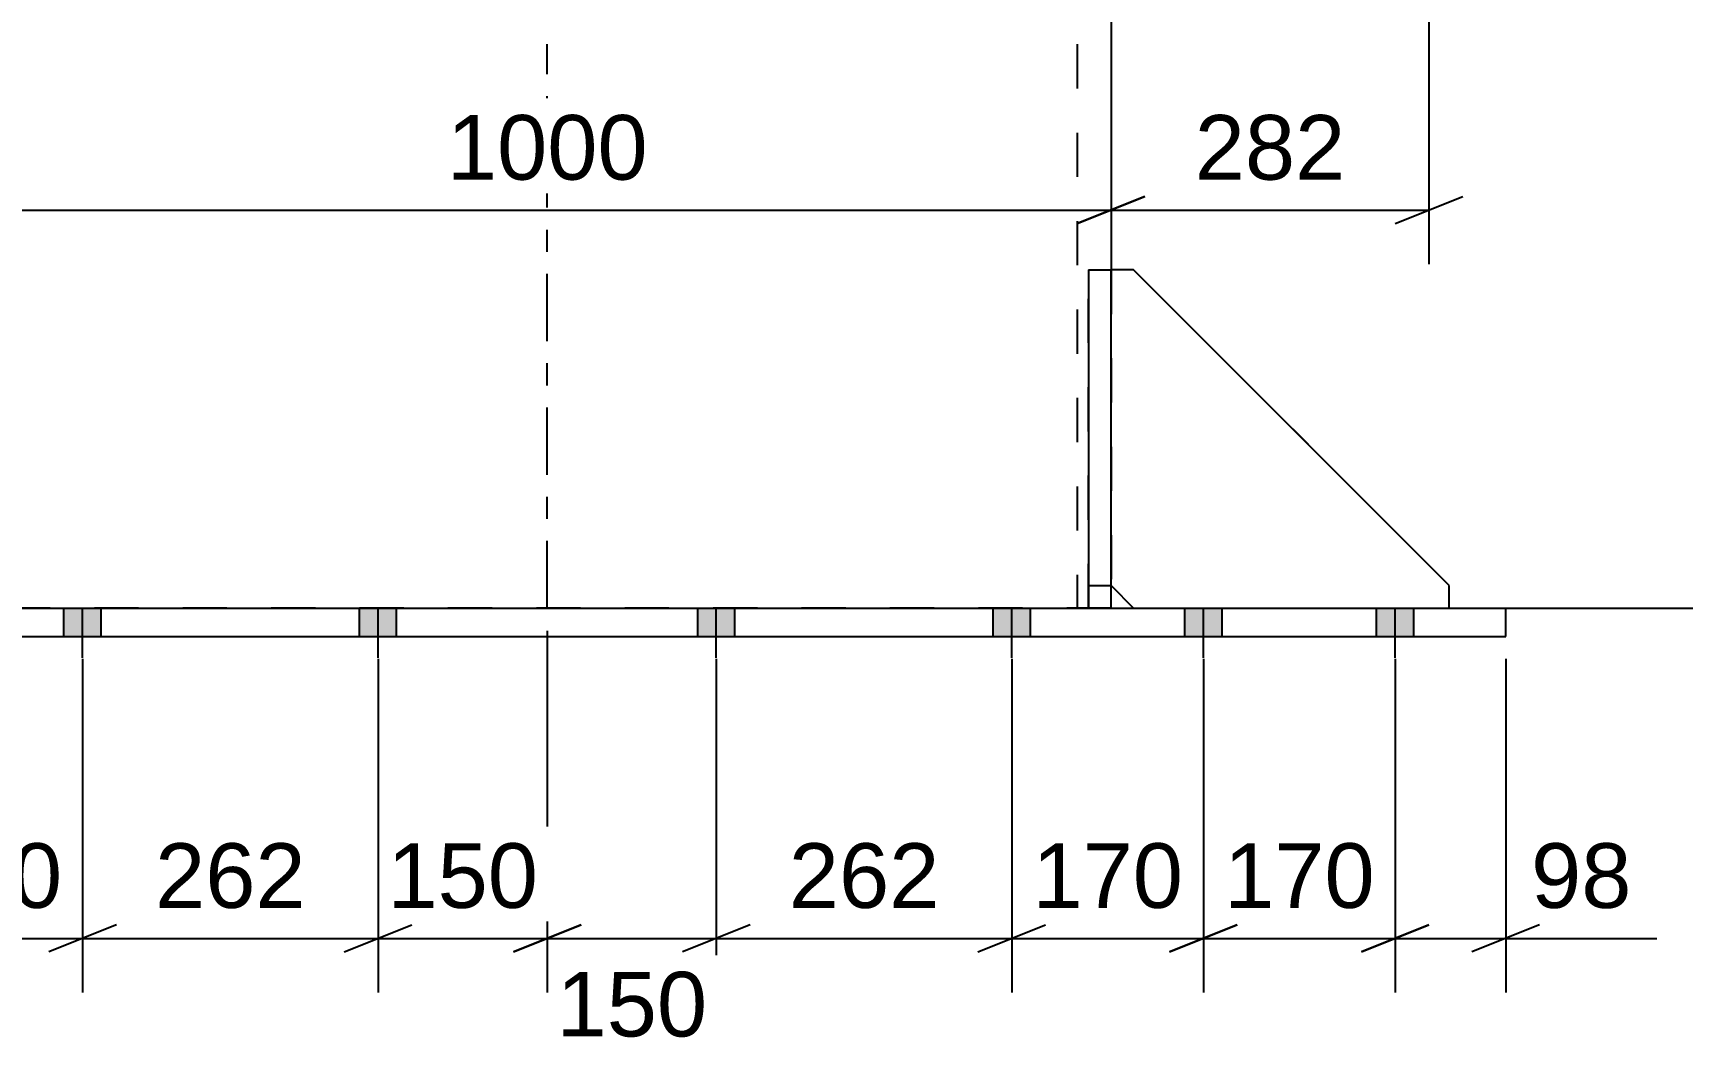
# Model space of a CAD drawing. Header units: millimetres. Extents: x -178 to 663, y -245 to 349.
# Drawn here: x 243.1 to 316.2, y -19.8 to 25.3 of the extents above; entities that cross this region are included whole.
import ezdxf

# ---------------------------------------------------------------- set-up
doc = ezdxf.new("R2010")
doc.units = ezdxf.units.MM
doc.linetypes.add('DXK_LINE_DOT2', pattern=[3.9198, 1.9599, -1.9599])
doc.linetypes.add('DXK_LINE_DOT3', pattern=[5.9187, 2.979, -0.9799, 0.9799, -0.9799])
doc.styles.add('Arial', font='ARIAL.TTF', dxfattribs={"height": 0.2})

# ---------------------------------------------------------------- blocks, each defined once
blk = doc.blocks.new('Part-339278997-16833 - 16823')
at = {"color": 2, "linetype": 'Continuous'}
for p, q in [((223.36, -0.248), (308.36, -0.248)), ((308.36, -1.498), (308.36, -0.248)), ((223.36, -1.498), (308.36, -1.498))]:
    blk.add_line(p, q, dxfattribs=at)
blk = doc.blocks.new('Part-339278997-16874 - 16823')
at = {"color": 7, "linetype": 'DXK_LINE_DOT2'}
for p, q in [((291.86, 14.752), (290.86, 14.752)), ((290.86, 14.752), (290.86, 0.752)), ((305.86, 0.752), (291.86, 14.752)), ((290.86, 0.752), (291.86, -0.248)), ((305.86, -0.248), (305.86, 0.752)), ((291.86, -0.248), (305.86, -0.248))]:
    blk.add_line(p, q, dxfattribs=at)
blk = doc.blocks.new('Part-339278997-16875 - 16823')
at = {"color": 7, "linetype": 'DXK_LINE_DOT2'}
for p, q in [((289.86, -0.248), (289.86, 14.752)), ((289.86, 14.752), (290.86, 14.752)), ((290.86, 14.752), (290.86, -0.248)), ((289.86, 0.752), (290.86, 0.752)), ((289.86, 0.752), (290.86, 0.752)), ((290.86, -0.248), (289.86, -0.248)), ((289.86, -0.248), (290.86, -0.248))]:
    blk.add_line(p, q, dxfattribs=at)
blk = doc.blocks.new('Part-339278997-16878 - 16823')
at = {"color": 2, "linetype": 'Continuous'}
for p, q in [((291.86, 14.752), (290.86, 14.752)), ((305.86, 0.752), (291.86, 14.752)), ((290.86, 0.752), (291.86, -0.248)), ((305.86, -0.248), (305.86, 0.752))]:
    blk.add_line(p, q, dxfattribs=at)
at = {"color": 7, "linetype": 'DXK_LINE_DOT2'}
for p, q in [((290.86, 14.752), (290.86, 0.752)), ((291.86, -0.248), (305.86, -0.248))]:
    blk.add_line(p, q, dxfattribs=at)
blk = doc.blocks.new('Part-339278997-16879 - 16823')
at = {"color": 2, "linetype": 'Continuous'}
for p, q in [((289.86, 14.752), (289.86, -0.248)), ((289.86, 14.752), (290.86, 14.752)), ((290.86, -0.248), (290.86, 14.752)), ((289.86, 0.752), (290.86, 0.752))]:
    blk.add_line(p, q, dxfattribs=at)
at = {"color": 7, "linetype": 'DXK_LINE_DOT2'}
for p, q in [((289.86, 0.752), (290.86, 0.752)), ((289.86, -0.248), (290.86, -0.248)), ((289.86, -0.248), (290.86, -0.248))]:
    blk.add_line(p, q, dxfattribs=at)
blk = doc.blocks.new('Part-339278997-16903 - 16823')
at = {"color": 7, "linetype": 'DXK_LINE_DOT3'}
blk.add_line((265.86, -0.248), (265.86, 24.752), dxfattribs=at)
at = {"color": 7, "linetype": 'DXK_LINE_DOT2'}
for p, q in [((289.36, 24.752), (289.36, -0.248)), ((290.86, 14.752), (290.86, -0.248)), ((290.86, -0.248), (240.86, -0.248))]:
    blk.add_line(p, q, dxfattribs=at)
at = {"color": 2, "linetype": 'Continuous'}
blk.add_line((290.86, 24.752), (290.86, 14.752), dxfattribs=at)
blk = doc.blocks.new('Bolt-339278997-16926 - 16823')
at = {"linetype": 'Continuous'}
for points in [[(246.085, -0.248), (244.435, -0.248), (244.435, -1.498), (246.085, -1.498)], [(246.085, -0.248), (244.435, -0.248), (244.435, -1.498), (246.085, -1.498)], [(246.085, -0.248), (244.435, -0.248), (244.435, -1.498), (246.085, -1.498)], [(246.085, -0.248), (244.435, -0.248), (244.435, -1.498), (246.085, -1.498)], [(259.185, -0.248), (257.535, -0.248), (257.535, -1.498), (259.185, -1.498)], [(259.185, -0.248), (257.535, -0.248), (257.535, -1.498), (259.185, -1.498)], [(259.185, -0.248), (257.535, -0.248), (257.535, -1.498), (259.185, -1.498)], [(259.185, -0.248), (257.535, -0.248), (257.535, -1.498), (259.185, -1.498)], [(274.185, -0.248), (272.535, -0.248), (272.535, -1.498), (274.185, -1.498)], [(274.185, -0.248), (272.535, -0.248), (272.535, -1.498), (274.185, -1.498)], [(274.185, -0.248), (272.535, -0.248), (272.535, -1.498), (274.185, -1.498)], [(274.185, -0.248), (272.535, -0.248), (272.535, -1.498), (274.185, -1.498)], [(287.285, -0.248), (285.635, -0.248), (285.635, -1.498), (287.285, -1.498)], [(287.285, -0.248), (285.635, -0.248), (285.635, -1.498), (287.285, -1.498)], [(287.285, -0.248), (285.635, -0.248), (285.635, -1.498), (287.285, -1.498)], [(287.285, -0.248), (285.635, -0.248), (285.635, -1.498), (287.285, -1.498)], [(295.785, -0.248), (294.135, -0.248), (294.135, -1.498), (295.785, -1.498)], [(295.785, -0.248), (294.135, -0.248), (294.135, -1.498), (295.785, -1.498)], [(295.785, -0.248), (294.135, -0.248), (294.135, -1.498), (295.785, -1.498)], [(295.785, -0.248), (294.135, -0.248), (294.135, -1.498), (295.785, -1.498)], [(295.785, -0.248), (294.135, -0.248), (294.135, -1.498), (295.785, -1.498)], [(295.785, -0.248), (294.135, -0.248), (294.135, -1.498), (295.785, -1.498)], [(295.785, -0.248), (294.135, -0.248), (294.135, -1.498), (295.785, -1.498)], [(295.785, -0.248), (294.135, -0.248), (294.135, -1.498), (295.785, -1.498)], [(304.285, -0.248), (302.635, -0.248), (302.635, -1.498), (304.285, -1.498)], [(304.285, -0.248), (302.635, -0.248), (302.635, -1.498), (304.285, -1.498)], [(304.285, -0.248), (302.635, -0.248), (302.635, -1.498), (304.285, -1.498)], [(304.285, -0.248), (302.635, -0.248), (302.635, -1.498), (304.285, -1.498)], [(304.285, -0.248), (302.635, -0.248), (302.635, -1.498), (304.285, -1.498)], [(304.285, -0.248), (302.635, -0.248), (302.635, -1.498), (304.285, -1.498)], [(304.285, -0.248), (302.635, -0.248), (302.635, -1.498), (304.285, -1.498)], [(304.285, -0.248), (302.635, -0.248), (302.635, -1.498), (304.285, -1.498)]]:
    blk.add_hatch(color=1, dxfattribs=at).paths.add_polyline_path(points)
at = {"color": 1, "linetype": 'Continuous'}
for p, q in [((244.435, -1.498), (244.435, -0.248)), ((244.435, -1.498), (244.435, -0.248)), ((244.435, -1.498), (244.435, -0.248)), ((244.435, -1.498), (244.435, -0.248)), ((245.26, -2.448), (245.26, -0.248)), ((245.26, -2.448), (245.26, -0.248)), ((245.26, -2.448), (245.26, -0.248)), ((245.26, -2.448), (245.26, -0.248)), ((246.085, -1.498), (246.085, -0.248)), ((246.085, -1.498), (246.085, -0.248)), ((246.085, -1.498), (246.085, -0.248)), ((246.085, -1.498), (246.085, -0.248)), ((257.535, -1.498), (257.535, -0.248)), ((257.535, -1.498), (257.535, -0.248)), ((257.535, -1.498), (257.535, -0.248)), ((257.535, -1.498), (257.535, -0.248)), ((258.36, -2.448), (258.36, -0.248)), ((258.36, -2.448), (258.36, -0.248)), ((258.36, -2.448), (258.36, -0.248)), ((258.36, -2.448), (258.36, -0.248)), ((259.185, -1.498), (259.185, -0.248)), ((259.185, -1.498), (259.185, -0.248)), ((259.185, -1.498), (259.185, -0.248)), ((259.185, -1.498), (259.185, -0.248)), ((272.535, -1.498), (272.535, -0.248)), ((272.535, -1.498), (272.535, -0.248)), ((272.535, -1.498), (272.535, -0.248)), ((272.535, -1.498), (272.535, -0.248)), ((273.36, -2.448), (273.36, -0.248)), ((273.36, -2.448), (273.36, -0.248)), ((273.36, -2.448), (273.36, -0.248)), ((273.36, -2.448), (273.36, -0.248)), ((274.185, -1.498), (274.185, -0.248)), ((274.185, -1.498), (274.185, -0.248)), ((274.185, -1.498), (274.185, -0.248)), ((274.185, -1.498), (274.185, -0.248)), ((285.635, -1.498), (285.635, -0.248)), ((285.635, -1.498), (285.635, -0.248)), ((285.635, -1.498), (285.635, -0.248)), ((285.635, -1.498), (285.635, -0.248)), ((286.46, -2.448), (286.46, -0.248)), ((286.46, -2.448), (286.46, -0.248)), ((286.46, -2.448), (286.46, -0.248)), ((286.46, -2.448), (286.46, -0.248)), ((287.285, -1.498), (287.285, -0.248)), ((287.285, -1.498), (287.285, -0.248)), ((287.285, -1.498), (287.285, -0.248)), ((287.285, -1.498), (287.285, -0.248)), ((294.135, -1.498), (294.135, -0.248)), ((294.135, -1.498), (294.135, -0.248)), ((294.135, -1.498), (294.135, -0.248)), ((294.135, -1.498), (294.135, -0.248)), ((294.135, -1.498), (294.135, -0.248)), ((294.135, -1.498), (294.135, -0.248)), ((294.135, -1.498), (294.135, -0.248)), ((294.135, -1.498), (294.135, -0.248)), ((294.96, -2.448), (294.96, -0.248)), ((294.96, -2.448), (294.96, -0.248)), ((294.96, -2.448), (294.96, -0.248)), ((294.96, -2.448), (294.96, -0.248)), ((294.96, -2.448), (294.96, -0.248)), ((294.96, -2.448), (294.96, -0.248)), ((294.96, -2.448), (294.96, -0.248)), ((294.96, -2.448), (294.96, -0.248)), ((295.785, -1.498), (295.785, -0.248)), ((295.785, -1.498), (295.785, -0.248)), ((295.785, -1.498), (295.785, -0.248)), ((295.785, -1.498), (295.785, -0.248)), ((295.785, -1.498), (295.785, -0.248)), ((295.785, -1.498), (295.785, -0.248)), ((295.785, -1.498), (295.785, -0.248)), ((295.785, -1.498), (295.785, -0.248)), ((302.635, -1.498), (302.635, -0.248)), ((302.635, -1.498), (302.635, -0.248)), ((302.635, -1.498), (302.635, -0.248)), ((302.635, -1.498), (302.635, -0.248)), ((302.635, -1.498), (302.635, -0.248)), ((302.635, -1.498), (302.635, -0.248)), ((302.635, -1.498), (302.635, -0.248)), ((302.635, -1.498), (302.635, -0.248)), ((303.46, -2.448), (303.46, -0.248)), ((303.46, -2.448), (303.46, -0.248)), ((303.46, -2.448), (303.46, -0.248)), ((303.46, -2.448), (303.46, -0.248)), ((303.46, -2.448), (303.46, -0.248)), ((303.46, -2.448), (303.46, -0.248)), ((303.46, -2.448), (303.46, -0.248)), ((303.46, -2.448), (303.46, -0.248)), ((304.285, -1.498), (304.285, -0.248)), ((304.285, -1.498), (304.285, -0.248)), ((304.285, -1.498), (304.285, -0.248)), ((304.285, -1.498), (304.285, -0.248)), ((304.285, -1.498), (304.285, -0.248)), ((304.285, -1.498), (304.285, -0.248)), ((304.285, -1.498), (304.285, -0.248)), ((304.285, -1.498), (304.285, -0.248))]:
    blk.add_line(p, q, dxfattribs=at)
blk = doc.blocks.new('StraightDimension-339278997-29421 - 16823')
at = {"color": 7, "linetype": 'Continuous'}
for p, q in [((236.76, -2.498), (236.76, -17.285)), ((245.26, -2.498), (245.26, -17.285)), ((235.26, -15.485), (238.26, -14.285)), ((246.76, -14.285), (243.76, -15.485)), ((236.76, -14.885), (245.26, -14.885))]:
    blk.add_line(p, q, dxfattribs=at)
at = {"color": 0}
blk.add_wipeout([(244.945, -14.135), (244.945, -9.935), (237.074, -9.935), (237.074, -14.135)], dxfattribs=at)
at = {"color": 3, "style": 'Arial'}
blk.add_text('170', height=2.8652, dxfattribs=at).set_placement((237.674, -13.535))
blk = doc.blocks.new('StraightDimension-339278997-22824 - 16823')
at = {"color": 7, "linetype": 'Continuous'}
for p, q in [((345.108, 47.657), (343.908, 50.657)), ((291.86, 49.157), (354.703, 49.157)), ((344.508, -0.248), (344.508, 49.157)), ((343.908, 1.252), (345.108, -1.748)), ((306.86, -0.248), (348.032, -0.248))]:
    blk.add_line(p, q, dxfattribs=at)
at = {"color": 0}
blk.add_wipeout([(343.758, 29.502), (339.558, 29.502), (339.558, 19.407), (343.758, 19.407)], dxfattribs=at)
at = {"color": 3, "style": 'Arial'}
blk.add_text('9422', height=2.8652, rotation=90.00021, dxfattribs=at).set_placement((343.158, 20.007))
at = {"color": 0, "linetype": 'Continuous'}
for points in [[(355.303, 49.757), (355.303, 53.957), (345.208, 53.957), (345.208, 49.757)], [(348.632, 0.352), (348.632, 4.552), (345.208, 4.552), (345.208, 0.352)]]:
    blk.add_wipeout(points, dxfattribs=at)
at = {"color": 3, "linetype": 'Continuous', "style": 'Arial'}
for s, height, p in [('9422', 2.8652, (345.808, 50.357)), ('0', 2.865, (345.808, 0.952))]:
    blk.add_text(s, height=height, dxfattribs=at).set_placement(p)
blk = doc.blocks.new('StraightDimension-339278997-23102 - 16823')
at = {"color": 7, "linetype": 'Continuous'}
for p, q in [((304.955, 53.287), (304.955, 14.999)), ((290.86, 48.157), (290.86, 14.999)), ((292.36, 17.999), (289.36, 16.799)), ((303.455, 16.799), (306.455, 17.999)), ((290.86, 17.399), (304.955, 17.399))]:
    blk.add_line(p, q, dxfattribs=at)
at = {"color": 0}
blk.add_wipeout([(301.843, 18.149), (301.843, 22.349), (293.972, 22.349), (293.972, 18.149)], dxfattribs=at)
at = {"color": 3, "style": 'Arial'}
blk.add_text('282', height=2.8652, dxfattribs=at).set_placement((294.572, 18.749))
blk = doc.blocks.new('StraightDimension-339278997-23103 - 16823')
at = {"color": 7, "linetype": 'Continuous'}
for p, q in [((240.86, 48.146), (240.86, 14.999)), ((290.86, 48.157), (290.86, 14.999)), ((242.36, 17.999), (239.36, 16.799)), ((289.36, 16.799), (292.36, 17.999)), ((240.86, 17.399), (290.86, 17.399))]:
    blk.add_line(p, q, dxfattribs=at)
at = {"color": 0}
blk.add_wipeout([(270.907, 18.149), (270.907, 22.349), (260.812, 22.349), (260.812, 18.149)], dxfattribs=at)
at = {"color": 3, "style": 'Arial'}
blk.add_text('1000', height=2.8652, dxfattribs=at).set_placement((261.412, 18.749))
blk = doc.blocks.new('StraightDimension-339278997-29414 - 16823')
at = {"color": 7, "linetype": 'Continuous'}
for p, q in [((303.46, -2.498), (303.46, -17.285)), ((308.36, -2.498), (308.36, -17.285)), ((301.96, -15.485), (304.96, -14.285)), ((309.86, -14.285), (306.86, -15.485)), ((303.46, -14.885), (308.36, -14.885)), ((308.36, -14.885), (315.057, -14.885)), ((308.36, -14.885), (315.057, -14.885))]:
    blk.add_line(p, q, dxfattribs=at)
at = {"color": 0}
blk.add_wipeout([(314.532, -14.135), (314.532, -9.935), (308.885, -9.935), (308.885, -14.135)], dxfattribs=at)
at = {"color": 3, "style": 'Arial'}
blk.add_text('98', height=2.8652, dxfattribs=at).set_placement((309.485, -13.535))
blk = doc.blocks.new('StraightDimension-339278997-29415 - 16823')
at = {"color": 7, "linetype": 'Continuous'}
for p, q in [((294.96, -2.498), (294.96, -17.285)), ((303.46, -2.498), (303.46, -17.285)), ((293.46, -15.485), (296.46, -14.285)), ((304.96, -14.285), (301.96, -15.485)), ((294.96, -14.885), (303.46, -14.885))]:
    blk.add_line(p, q, dxfattribs=at)
at = {"color": 0}
blk.add_wipeout([(303.145, -14.135), (303.145, -9.935), (295.274, -9.935), (295.274, -14.135)], dxfattribs=at)
at = {"color": 3, "style": 'Arial'}
blk.add_text('170', height=2.8652, dxfattribs=at).set_placement((295.874, -13.535))
blk = doc.blocks.new('StraightDimension-339278997-29416 - 16823')
at = {"color": 7, "linetype": 'Continuous'}
for p, q in [((286.46, -2.498), (286.46, -17.285)), ((294.96, -2.498), (294.96, -17.285)), ((284.96, -15.485), (287.96, -14.285)), ((296.46, -14.285), (293.46, -15.485)), ((286.46, -14.885), (294.96, -14.885))]:
    blk.add_line(p, q, dxfattribs=at)
at = {"color": 0}
blk.add_wipeout([(294.645, -14.135), (294.645, -9.935), (286.774, -9.935), (286.774, -14.135)], dxfattribs=at)
at = {"color": 3, "style": 'Arial'}
blk.add_text('170', height=2.8652, dxfattribs=at).set_placement((287.374, -13.535))
blk = doc.blocks.new('StraightDimension-339278997-29417 - 16823')
at = {"color": 7, "linetype": 'Continuous'}
for p, q in [((273.36, -2.498), (273.36, -17.285)), ((286.46, -2.498), (286.46, -17.285)), ((274.86, -14.285), (271.86, -15.485)), ((284.96, -15.485), (287.96, -14.285)), ((273.36, -14.885), (286.46, -14.885))]:
    blk.add_line(p, q, dxfattribs=at)
at = {"color": 0}
blk.add_wipeout([(283.845, -14.135), (283.845, -9.935), (275.974, -9.935), (275.974, -14.135)], dxfattribs=at)
at = {"color": 3, "style": 'Arial'}
blk.add_text('262', height=2.8652, dxfattribs=at).set_placement((276.574, -13.535))
blk = doc.blocks.new('StraightDimension-339278997-29418 - 16823')
at = {"color": 7, "linetype": 'Continuous'}
for p, q in [((265.86, -1.248), (265.86, -17.735)), ((273.36, -2.498), (273.36, -17.735)), ((264.36, -15.485), (267.36, -14.285)), ((274.86, -14.285), (271.86, -15.485)), ((265.86, -14.885), (273.36, -14.885))]:
    blk.add_line(p, q, dxfattribs=at)
at = {"color": 0}
blk.add_wipeout([(273.545, -19.835), (273.545, -15.635), (265.674, -15.635), (265.674, -19.835)], dxfattribs=at)
at = {"color": 3, "style": 'Arial'}
blk.add_text('150', height=2.8652, dxfattribs=at).set_placement((266.274, -19.235))
blk = doc.blocks.new('StraightDimension-339278997-29419 - 16823')
at = {"color": 7, "linetype": 'Continuous'}
for p, q in [((265.86, -1.248), (265.86, -17.285)), ((258.36, -2.498), (258.36, -17.285)), ((256.86, -15.485), (259.86, -14.285)), ((267.36, -14.285), (264.36, -15.485)), ((258.36, -14.885), (265.86, -14.885))]:
    blk.add_line(p, q, dxfattribs=at)
at = {"color": 0}
blk.add_wipeout([(266.045, -14.135), (266.045, -9.935), (258.174, -9.935), (258.174, -14.135)], dxfattribs=at)
at = {"color": 3, "style": 'Arial'}
blk.add_text('150', height=2.8652, dxfattribs=at).set_placement((258.774, -13.535))
blk = doc.blocks.new('StraightDimension-339278997-29420 - 16823')
at = {"color": 7, "linetype": 'Continuous'}
for p, q in [((245.26, -2.498), (245.26, -17.285)), ((258.36, -2.498), (258.36, -17.285)), ((246.76, -14.285), (243.76, -15.485)), ((256.86, -15.485), (259.86, -14.285)), ((245.26, -14.885), (258.36, -14.885))]:
    blk.add_line(p, q, dxfattribs=at)
at = {"color": 0}
blk.add_wipeout([(255.745, -14.135), (255.745, -9.935), (247.874, -9.935), (247.874, -14.135)], dxfattribs=at)
at = {"color": 3, "style": 'Arial'}
blk.add_text('262', height=2.8652, dxfattribs=at).set_placement((248.474, -13.535))

msp = doc.modelspace()

# ---------------------------------------------------------------- block references
for name in ['Part-339278997-16903 - 16823', 'Part-339278997-16875 - 16823', 'Part-339278997-16879 - 16823', 'Part-339278997-16874 - 16823', 'Part-339278997-16878 - 16823', 'Part-339278997-16833 - 16823', 'Bolt-339278997-16926 - 16823']:
    msp.add_blockref(name, (0, 0))

# ---------------------------------------------------------------- next in the draw order: block references
for name in ['StraightDimension-339278997-22824 - 16823', 'StraightDimension-339278997-29421 - 16823', 'StraightDimension-339278997-29414 - 16823']:
    msp.add_blockref(name, (0, 0))

# ---------------------------------------------------------------- next in the draw order: block references
for name in ['StraightDimension-339278997-23102 - 16823', 'StraightDimension-339278997-29415 - 16823']:
    msp.add_blockref(name, (0, 0))

# ---------------------------------------------------------------- next in the draw order: block references
for name in ['StraightDimension-339278997-23103 - 16823', 'StraightDimension-339278997-29416 - 16823']:
    msp.add_blockref(name, (0, 0))

# ---------------------------------------------------------------- next in the draw order: block references
msp.add_blockref('StraightDimension-339278997-29417 - 16823', (0, 0))

# ---------------------------------------------------------------- next in the draw order: block references
msp.add_blockref('StraightDimension-339278997-29418 - 16823', (0, 0))

# ---------------------------------------------------------------- next in the draw order: block references
msp.add_blockref('StraightDimension-339278997-29419 - 16823', (0, 0))

# ---------------------------------------------------------------- next in the draw order: block references
msp.add_blockref('StraightDimension-339278997-29420 - 16823', (0, 0))

doc.saveas('drawing.dxf')
